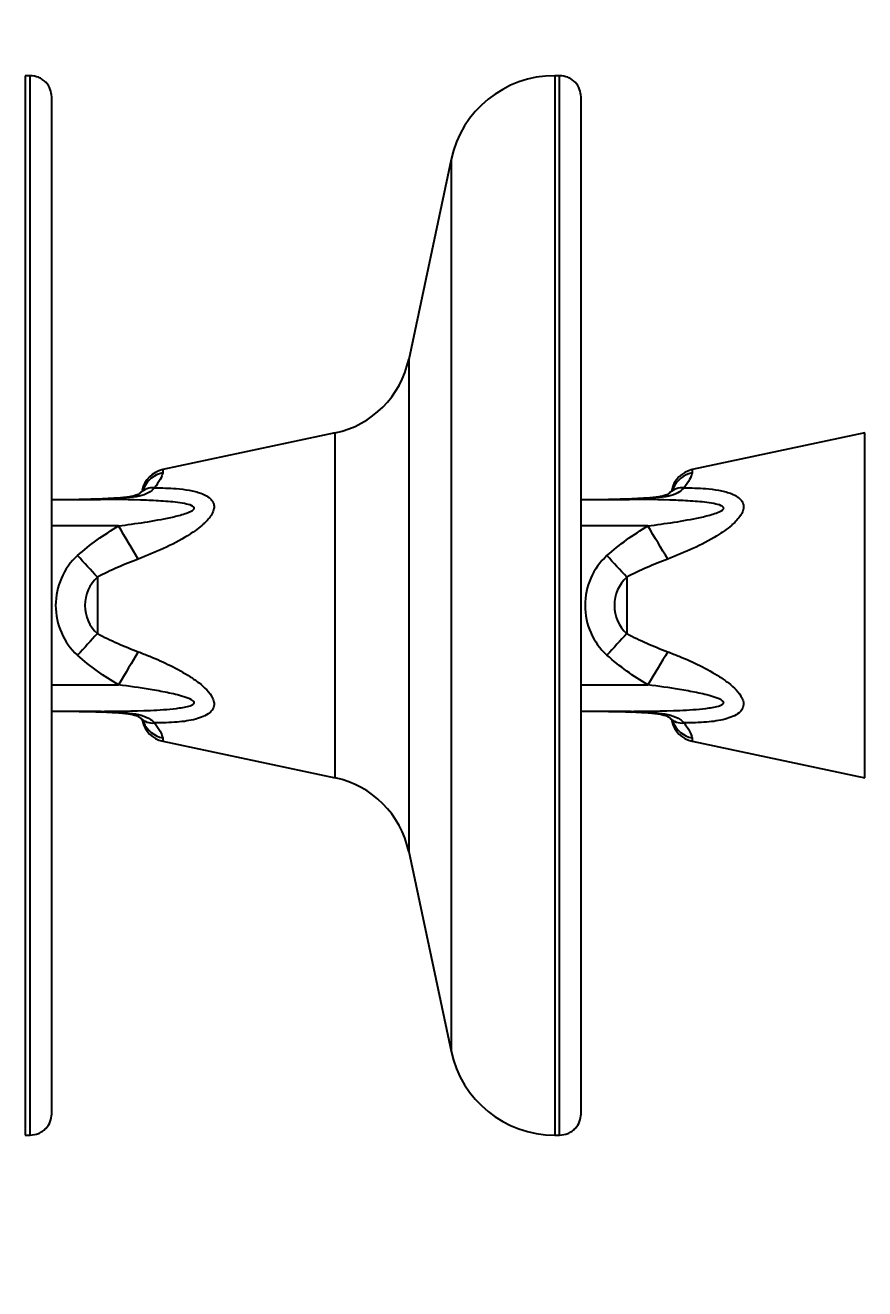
# Model space of a CAD drawing. Header units: millimetres. Extents: x -37020 to 35906, y -101 to 52234.
# Drawn here: x -185.8761 to -185.7175, y 227.6639 to 227.9024 of the extents above; entities that cross this region are included whole.
import ezdxf

# ---------------------------------------------------------------- set-up
doc = ezdxf.new("R2010")
doc.units = ezdxf.units.MM
doc.header["$PDMODE"] = 35
doc.header["$PDSIZE"] = 1
doc.layers.add('GE-Cotas', color=1, linetype='Continuous')
doc.layers.add('M0_EQUIPOS', color=2, linetype='Continuous')
doc.styles.add('Romans', font='romans.shx', dxfattribs={"width": 0.8})
doc.dimstyles.new('COTAS GENERAL', dxfattribs={"dimscale": 0.1, "dimtxt": 2.5, "dimasz": 2.5, "dimexe": 1, "dimexo": 1, "dimgap": 1.25, "dimtad": 1, "dimzin": 1, "dimdsep": 46, "dimtxsty": 'Romans', "dimcen": 1, "dimclrd": 2, "dimclre": 1, "dimclrt": 3, "dimaunit": 1, "dimadec": 3, "dimazin": 0, "dimtfac": 1, "dimtix": 1, "dimtmove": 0, "dimatfit": 0, "dimfxl": 1, "dimtolj": 1, "dimarcsym": 0})

# ---------------------------------------------------------------- blocks, each defined once
blk = doc.blocks.new('*D286')
at = {"layer": 'Defpoints', "color": 0, "transparency": 16777216}
for p in [(-189.0762093336162, 228.8216407990386), (-189.0762093336162, 228.5969071955409), (-184.691090961397, 227.7929228157583)]:
    blk.add_point(p, dxfattribs=at)
at = {"layer": 'GE-Cotas', "color": 1, "lineweight": -2, "transparency": 16777216}
for p, q in [((-189.0762093336162, 228.7716407990386), (-189.0762093336162, 228.5469071955409)), ((-184.691090961397, 227.8429228157583), (-184.691090961397, 228.6469071955409))]:
    blk.add_line(p, q, dxfattribs=at)
at = {"layer": 'GE-Cotas', "color": 2, "lineweight": -2, "transparency": 16777216}
blk.add_line((-184.791090961397, 228.5969071955409), (-188.9762093336162, 228.5969071955409), dxfattribs=at)
at = {"layer": 'GE-Cotas', "color": 2, "transparency": 16777216}
for points in [[(-188.9762093336162, 228.6135738622076), (-188.9762093336162, 228.5802405288742), (-189.0762093336162, 228.5969071955409)], [(-184.791090961397, 228.5802405288742), (-184.791090961397, 228.6135738622076), (-184.691090961397, 228.5969071955409)]]:
    blk.add_solid(points, dxfattribs=at)
at = {"layer": 'GE-Cotas', "color": 3, "linetype": 'Continuous', "transparency": 16777216, "insert": (-186.8836501697104, 228.7219071955409), "char_height": 0.125, "attachment_point": 5, "style": 'Romans'}
blk.add_mtext('\\A1;D ~5060', dxfattribs=at)
blk = doc.blocks.new('*D288')
at = {"layer": 'Defpoints', "color": 0, "transparency": 16777216}
for p in [(-182.3816589838637, 228.0504243964936), (-181.319986451455, 227.7929223688062), (-189.0762092892086, 221.9931724390545)]:
    blk.add_point(p, dxfattribs=at)
at = {"layer": 'GE-Cotas', "color": 1, "lineweight": -2, "transparency": 16777216}
for p, q in [((-182.1816589838637, 228.0504243964936), (-183.1492185076732, 228.0504243964936)), ((-181.9816589838637, 227.7929223688062), (-182.1816589838637, 228.0504243964936)), ((-181.369986451455, 227.7929223688062), (-181.9816589838637, 227.7929223688062))]:
    blk.add_line(p, q, dxfattribs=at)
at = {"layer": 'GE-Cotas', "color": 3, "linetype": 'Continuous', "transparency": 16777216, "insert": (-182.7966887457684, 228.1754243964936), "char_height": 0.125, "attachment_point": 5, "style": 'Romans'}
blk.add_mtext('\\A1;{\\Fsimplex|c0;+ ~}5800', dxfattribs=at)

msp = doc.modelspace()

# ---------------------------------------------------------------- linework, layer by layer
at = {"layer": 'M0_EQUIPOS', "color": 1}
for p, q in [((-185.8751618832783, 227.8929226358349), (-185.8760907620625, 227.8929226358349)), ((-185.8760907620625, 227.8929226358349), (-185.8760907620625, 227.6929228265698)), ((-185.7751619786458, 227.8929226358349), (-185.7760908574299, 227.8929226358349)), ((-185.7760908574299, 227.8929226358349), (-185.7760908574299, 227.6929228265698)), ((-185.7956550091939, 227.8770763833935), (-185.8036634892659, 227.839356656831)), ((-185.7956550091939, 227.8770763833935), (-185.7956550091939, 227.7087690790112)), ((-185.8036634892659, 227.839356656831), (-185.8036634892659, 227.7464888055737)), ((-185.8175237149434, 227.8254892785962), (-185.8501317471699, 227.8185484369214)), ((-185.8175237149434, 227.7603561838086), (-185.8175237149434, 227.8254892785962)), ((-185.7175238103108, 227.8254892785962), (-185.7501318425374, 227.8185484369214)), ((-185.7175238103108, 227.7603561838086), (-185.7175238103108, 227.8254892785962)), ((-185.8501317471699, 227.8185484369214), (-185.8501317471699, 227.8179380853589)), ((-185.7501318425374, 227.8185484369214), (-185.7501318425374, 227.8179380853589)), ((-185.8710911244588, 227.8129227121289), (-185.8623564213948, 227.8129227121289)), ((-185.8615195721821, 227.813010450166), (-185.8659040898518, 227.8129227121289)), ((-185.8615214795308, 227.8130371530468), (-185.8623754948811, 227.8129932840283)), ((-185.8593418568806, 227.8131458719189), (-185.8615210026936, 227.8130333383496)), ((-185.8593409032063, 227.8131325204785), (-185.8615205258565, 227.813031431001)), ((-185.8615205258565, 227.813028569978), (-185.8615195721821, 227.813010450166)), ((-185.8593385190205, 227.8130867441113), (-185.8615195721821, 227.813010450166)), ((-185.8593409032063, 227.8131344278271), (-185.8593385190205, 227.8130867441113)), ((-185.7710912198262, 227.8129227121289), (-185.7623560399251, 227.8129227121289)), ((-185.7615196675496, 227.813010450166), (-185.7659041852193, 227.8129227121289)), ((-185.7615210980611, 227.8130371530468), (-185.7623755902486, 227.8129932840283)), ((-185.7593414754109, 227.8131458719189), (-185.7615210980611, 227.8130333383496)), ((-185.7593409985737, 227.8131325204785), (-185.7615206212239, 227.813031431001)), ((-185.7615206212239, 227.813028569978), (-185.7615196675496, 227.813010450166)), ((-185.759338614388, 227.8130867441113), (-185.7615196675496, 227.813010450166)), ((-185.7593409985737, 227.8131344278271), (-185.759338614388, 227.8130867441113)), ((-185.8584821194844, 227.807922597688), (-185.8710911244588, 227.807922597688)), ((-185.7584822148518, 227.807922597688), (-185.7710912198262, 227.807922597688)), ((-185.8624708623128, 227.7982532937939), (-185.8624708623128, 227.7875921686108)), ((-185.7624709576802, 227.7982532937939), (-185.7624709576802, 227.7875921686108)), ((-185.8710911244588, 227.7779219110425), (-185.8584821194844, 227.7779219110425)), ((-185.7710912198262, 227.7779219110425), (-185.7584822148518, 227.7779219110425)), ((-185.8623564213948, 227.7729227502759), (-185.8710911244588, 227.7729227502759)), ((-185.8659040898518, 227.7729227502759), (-185.8615195721821, 227.7728350122387)), ((-185.8615195721821, 227.7728350122387), (-185.8615205258565, 227.7728159387524)), ((-185.8615195721821, 227.7728350122387), (-185.8593385190205, 227.7727577646191)), ((-185.8593385190205, 227.7727577646191), (-185.8593409032063, 227.7727100809033)), ((-185.7623560399251, 227.7729227502759), (-185.7710912198262, 227.7729227502759)), ((-185.7659041852193, 227.7729227502759), (-185.7615196675496, 227.7728350122387)), ((-185.7615196675496, 227.7728350122387), (-185.7615206212239, 227.7728159387524)), ((-185.7615196675496, 227.7728350122387), (-185.759338614388, 227.7727577646191)), ((-185.759338614388, 227.7727577646191), (-185.7593409985737, 227.7727100809033)), ((-185.8501317471699, 227.7679064233716), (-185.8501317471699, 227.7672960718091)), ((-185.8501317471699, 227.7672960718091), (-185.8175237149434, 227.7603561838086)), ((-185.7501318425374, 227.7679064233716), (-185.7501318425374, 227.7672960718091)), ((-185.7501318425374, 227.7672960718091), (-185.7175238103108, 227.7603561838086)), ((-185.8036634892659, 227.7464888055737), (-185.7956550091939, 227.7087690790112)), ((-185.8760907620625, 227.6929228265698), (-185.8751618832783, 227.6929228265698)), ((-185.7760908574299, 227.6929228265698), (-185.7751619786458, 227.6929228265698))]:
    msp.add_line(p, q, dxfattribs=at)
at = {"layer": 'M0_EQUIPOS', "color": 1, "flags": 128}
for points in [[(-185.8547346562581, 227.8016722162182), (-185.855180499001, 227.802416082185), (-185.8556354016499, 227.8031742532666), (-185.8560979336934, 227.8039457757885), (-185.856567141457, 227.804727788728), (-185.8570411175923, 227.8055193384106), (-185.857519385262, 227.8063166101391), (-185.8580000371174, 227.8071186502392), (-185.8584821194844, 227.807922597688)], [(-185.7547347516255, 227.8016722162182), (-185.7551805943684, 227.802416082185), (-185.7556354970174, 227.8031742532666), (-185.7560980290608, 227.8039457757885), (-185.7565672368245, 227.804727788728), (-185.7570412129597, 227.8055193384106), (-185.7575194806294, 227.8063166101391), (-185.7580001324849, 227.8071186502392), (-185.7584822148518, 227.807922597688)], [(-185.8624708623128, 227.7982532937939), (-185.862926718636, 227.7987492044385), (-185.863387820168, 227.7992508371289), (-185.8638527363972, 227.7997572381909), (-185.8643214673237, 227.8002684076245), (-185.8647930592732, 227.8007814844067), (-185.8652670354085, 227.8012974222119), (-185.8657424420552, 227.8018152673657), (-185.8662183255391, 227.8023331125195)], [(-185.7624709576802, 227.7982532937939), (-185.7629268140034, 227.7987492044385), (-185.7633874386983, 227.7992508371289), (-185.7638528317647, 227.7997572381909), (-185.7643215626912, 227.8002684076245), (-185.7647931546406, 227.8007814844067), (-185.7652671307759, 227.8012974222119), (-185.7657420605855, 227.8018152673657), (-185.7662184209065, 227.8023331125195)], [(-185.8624708623128, 227.7875921686108), (-185.862926718636, 227.787095304292), (-185.863387820168, 227.7865936716015), (-185.8638527363972, 227.7860872705395), (-185.8643214673237, 227.7855770547802), (-185.8647930592732, 227.7850630243237), (-185.8652670354085, 227.7845470865185), (-185.8657424420552, 227.7840292413647), (-185.8662183255391, 227.7835113962109)], [(-185.7624709576802, 227.7875921686108), (-185.7629268140034, 227.787095304292), (-185.7633874386983, 227.7865936716015), (-185.7638528317647, 227.7860872705395), (-185.7643215626912, 227.7855770547802), (-185.7647931546406, 227.7850630243237), (-185.7652671307759, 227.7845470865185), (-185.7657420605855, 227.7840292413647), (-185.7662184209065, 227.7835113962109)], [(-185.8547346562581, 227.7841722925122), (-185.855180499001, 227.7834293802197), (-185.8556354016499, 227.7826702554638), (-185.8560979336934, 227.7818987329419), (-185.856567141457, 227.7811167200024), (-185.8570411175923, 227.7803261239941), (-185.857519385262, 227.7795278985913), (-185.8580000371174, 227.7787268121655), (-185.8584821194844, 227.7779219110425)], [(-185.7547347516255, 227.7841722925122), (-185.7551805943684, 227.7834293802197), (-185.7556354970174, 227.7826702554638), (-185.7560980290608, 227.7818987329419), (-185.7565672368245, 227.7811167200024), (-185.7570412129597, 227.7803261239941), (-185.7575194806294, 227.7795278985913), (-185.7580001324849, 227.7787268121655), (-185.7584822148518, 227.7779219110425)]]:
    msp.add_lwpolyline(points, dxfattribs=at)
at = {"layer": 'M0_EQUIPOS', "color": 1}
for centre, radius, start, end in [((-185.7760909507896, 227.8729223688062), 0.02000000000000037, 90, 168.0132238334087), ((-185.8212708696536, 227.8430946569237), 0.01800000000000044, 282.0155852387927, 348.0132238332894), ((-185.8490909507897, 227.8136582121698), 0.005000000000000109, 102.0155852387015, 168.4327956941624), ((-185.8491441013629, 227.8130656066418), 0.00497156847374207, 101.4585400193463, 157.1401439176155), ((-185.7490909507898, 227.8136582121698), 0.005000000000000109, 102.0155852387015, 168.4327956941624), ((-185.7491443844182, 227.8130665786067), 0.004970578595599216, 101.4586454150606, 157.1474920427405), ((-185.8520447917766, 227.8119514073582), 0.003183675021620325, 83.00634334535123, 136.4873298724185), ((-185.7520444038663, 227.8119500610843), 0.003184952500031929, 83.01792145967988, 136.475751747525), ((-185.8623471260172, 227.8168688735194), 0.003946172338257049, 269.8650372248495, 282.1053882576403), ((-185.7623472018539, 227.8168687365648), 0.003946034333341843, 269.8716725394382, 282.1055279991114), ((-185.857575756629, 227.7929223688062), 0.01277737634227197, 132.5624907944357, 227.4375092052981), ((-185.7575757566291, 227.7929223688062), 0.01277737634227197, 132.5624907944357, 227.4375092052981), ((-185.857575756629, 227.7929223688062), 0.007237410100726389, 132.5624907941005, 227.4375092057473), ((-185.7575757566291, 227.7929223688062), 0.007237410100726389, 132.5624907941005, 227.4375092057473), ((-185.8623629683744, 227.7688254837932), 0.004097271713354871, 78.12112678820753, 89.90844774485915), ((-185.8520475954989, 227.7738881682505), 0.003178175331833241, 223.5315865178493, 277.0567476748489), ((-185.7623630767381, 227.7688253967814), 0.004097359536982312, 78.12119939452863, 89.9016000634022), ((-185.7520472072316, 227.7738895185566), 0.003179456059137004, 223.5432253071383, 277.0451088938837), ((-185.8490909507897, 227.7721865254427), 0.004999999999999285, 192.3381371667523, 257.9844147612985), ((-185.8491472439351, 227.772773566427), 0.004965715269872569, 202.261563801509, 258.5647668286329), ((-185.7490909507898, 227.7721865254427), 0.004999999999999729, 192.3381371667523, 257.9844147612985), ((-185.7491457634636, 227.7727754721804), 0.004967895755914623, 202.2750198607756, 258.5513107805341), ((-185.8212708696536, 227.7427500806888), 0.01800000000000044, 11.98677616688768, 77.98441476120738), ((-185.7760909507896, 227.7129223688063), 0.02000000000000037, 191.9867761667676, 270)]:
    msp.add_arc(centre, radius, start, end, dxfattribs=at)
for points, knots in [([(-185.8710920781331, 227.8889477212842), (-185.8711515925771, 227.8894202193602), (-185.8712783497466, 227.8904265720102), (-185.8720222943049, 227.8915391444099), (-185.8728585574098, 227.8922400965238), (-185.8738196946568, 227.8927751317939), (-185.8746309156028, 227.8928642834718), (-185.8751618832783, 227.8929226358349)], [0, 0, 0, 0, 0.2258190794390951, 0.4809620198199823, 0.6145502056840616, 0.747711912076395, 1, 1, 1, 1]), ([(-185.8751618832783, 227.7929222543652), (-185.8751618832783, 227.7961947962612), (-185.8751618832783, 227.8027398735723), (-185.8751618832783, 227.8124629218943), (-185.8751618832783, 227.8219976129277), (-185.8751618832783, 227.8312521789873), (-185.8751618832783, 227.8401379835986), (-185.8751618832783, 227.8485688459715), (-185.8751618832783, 227.8564636206314), (-185.8751618832783, 227.8637470982364), (-185.8751618832783, 227.870347489917), (-185.8751618832783, 227.876203016897), (-185.8751618832783, 227.881256146021), (-185.8751618832783, 227.8854580946017), (-185.8751618832783, 227.8887738990362), (-185.8751618832783, 227.8911469688584), (-185.8751618832783, 227.8926441447994), (-185.8751618832783, 227.8928298055279), (-185.8751618832783, 227.8929226358349)], [0, 0, 0, 0, 0.06250087779258837, 0.1250016318134964, 0.1875024197626043, 0.2499982750647156, 0.3125022268610065, 0.3750009527235785, 0.4374998998983051, 0.5000017825954179, 0.562499656989264, 0.6250000000378766, 0.6874991703242069, 0.7500000232262184, 0.8125005995666162, 0.875000040282436, 0.9375000586447647, 1, 1, 1, 1]), ([(-185.7710921735005, 227.8889477212842), (-185.771151718268, 227.8894202008927), (-185.771278529185, 227.8904264282206), (-185.7720219295783, 227.8915392118483), (-185.772858266177, 227.8922402341733), (-185.7738197243572, 227.8927749627834), (-185.7746310407605, 227.8928642227471), (-185.7751619786458, 227.8929226358349)], [0, 0, 0, 0, 0.2258132335434901, 0.4809084721212168, 0.6144931997186583, 0.7477184431889476, 0.9999999999999999, 0.9999999999999999, 0.9999999999999999, 0.9999999999999999]), ([(-185.7751619786458, 227.7929222543652), (-185.7751619786458, 227.7961947962612), (-185.7751619786458, 227.8027398735723), (-185.7751619786458, 227.8124629218943), (-185.7751619786458, 227.8219976129277), (-185.7751619786458, 227.8312521789873), (-185.7751619786458, 227.8401379835986), (-185.7751619786458, 227.8485688459715), (-185.7751619786458, 227.8564636206314), (-185.7751619786458, 227.8637470982364), (-185.7751619786458, 227.870347489917), (-185.7751619786458, 227.876203016897), (-185.7751619786458, 227.881256146021), (-185.7751619786458, 227.8854580946017), (-185.7751619786458, 227.8887738990362), (-185.7751619786458, 227.8911469688584), (-185.7751619786458, 227.8926441447994), (-185.7751619786458, 227.8928298055279), (-185.7751619786458, 227.8929226358349)], [0, 0, 0, 0, 0.06250087779258837, 0.1250016318134964, 0.1875024197626043, 0.2499982750647156, 0.3125022268610065, 0.3750009527235785, 0.4374998998983051, 0.5000017825954179, 0.562499656989264, 0.6250000000378766, 0.6874991703242069, 0.7500000232262184, 0.8125005995666162, 0.875000040282436, 0.9375000586447647, 1, 1, 1, 1]), ([(-185.8710920781331, 227.6968967874463), (-185.8710919380602, 227.6969563249617), (-185.8710916715319, 227.6970696118905), (-185.8710910004319, 227.6978289799662), (-185.8710911519735, 227.6988439607498), (-185.8710911185605, 227.7000304554307), (-185.8710911259867, 227.7013358389549), (-185.8710911240941, 227.7027302555352), (-185.8710911245529, 227.7042663693802), (-185.8710911244337, 227.7059190430315), (-185.871091124479, 227.7088017268378), (-185.8710911244513, 227.7134022845393), (-185.8710911244606, 227.7203501616338), (-185.8710911244581, 227.7283276048051), (-185.8710911244588, 227.7372129836669), (-185.8710911244585, 227.7468820576268), (-185.8710911244588, 227.7571963913778), (-185.8710911244588, 227.7680137134381), (-185.8710911244588, 227.779181314986), (-185.8710911244588, 227.7905414081619), (-185.8710911244588, 227.801934687309), (-185.8710911244588, 227.8132024416888), (-185.8710911244588, 227.8241845453944), (-185.8710911244585, 227.8347268616743), (-185.8710911244588, 227.8446825111497), (-185.8710911244581, 227.8531432291101), (-185.8710911244603, 227.8602076284705), (-185.8710911244526, 227.8660295341953), (-185.871091124481, 227.871184562999), (-185.8710911243974, 227.8748901387522), (-185.8710911245568, 227.8774395640211), (-185.8710911240756, 227.8792275239609), (-185.8710911263621, 227.8811041715975), (-185.8710911153177, 227.8829712322144), (-185.8710911587392, 227.8847657530679), (-185.8710909670814, 227.8863694011408), (-185.8710918253679, 227.8877279568693), (-185.8710914283494, 227.8887280310445), (-185.8710918546682, 227.8888721684015), (-185.8710920781331, 227.8889477212842)], [0, 0, 0, 0, 0.02401616989310702, 0.04569754228682045, 0.06503990659655094, 0.08204124443475881, 0.09669900893100654, 0.1117301710986161, 0.1251560131116528, 0.1387694227584897, 0.1525738319714518, 0.1901469707433081, 0.2278977146589408, 0.2656295637396708, 0.3033770098766833, 0.3411307193561903, 0.3788653147227558, 0.4166056807865657, 0.4543620161042818, 0.4921023808804174, 0.529836433728351, 0.5675908064501939, 0.6053398568636106, 0.6430702015716219, 0.6808186668575039, 0.7185722300127174, 0.7468825406306028, 0.7751901795020582, 0.8034528112817108, 0.8302911013469554, 0.8429574861324634, 0.8551244845996445, 0.8692898687358033, 0.8874400634821352, 0.9048389219336457, 0.9247973336882809, 0.947313731113871, 0.9723832906163973, 1, 1, 1, 1]), ([(-185.7710921735005, 227.6968967874463), (-185.7710920334276, 227.6969563249617), (-185.7710917668993, 227.6970696118905), (-185.7710910957993, 227.6978289799662), (-185.7710912473409, 227.6988439607498), (-185.7710912139279, 227.7000304554307), (-185.7710912213541, 227.7013358389549), (-185.7710912194615, 227.7027302555352), (-185.7710912199203, 227.7042663693802), (-185.7710912198012, 227.7059190430315), (-185.7710912198464, 227.7088017268378), (-185.7710912198187, 227.7134022845393), (-185.771091219828, 227.7203501616338), (-185.7710912198255, 227.7283276048051), (-185.7710912198262, 227.7372129836669), (-185.771091219826, 227.7468820576268), (-185.7710912198262, 227.7571963913778), (-185.7710912198262, 227.7680137134381), (-185.7710912198262, 227.779181314986), (-185.7710912198262, 227.7905414081619), (-185.7710912198262, 227.801934687309), (-185.7710912198262, 227.8132024416888), (-185.7710912198262, 227.8241845453944), (-185.7710912198262, 227.8347268616743), (-185.771091219826, 227.8446825111497), (-185.7710912198262, 227.8531432291101), (-185.7710912198257, 227.8602076284705), (-185.7710912198271, 227.8660295341953), (-185.7710912198221, 227.871184562999), (-185.7710912198371, 227.8748901387522), (-185.7710912198087, 227.8774395640211), (-185.7710912198942, 227.8792275239609), (-185.7710912194872, 227.8811041715975), (-185.7710912214535, 227.8829712322144), (-185.7710912137235, 227.8847657530681), (-185.7710912478429, 227.8863694011381), (-185.7710910950478, 227.8877279568732), (-185.7710917649123, 227.8887280310431), (-185.7710920329843, 227.888872168401), (-185.7710921735005, 227.8889477212842)], [0, 0, 0, 0, 0.02401616989324302, 0.04569754228707922, 0.06503990659691926, 0.0820412444352234, 0.09669900893155411, 0.1117301710992488, 0.1251560131123615, 0.1387694227592755, 0.1525738319723158, 0.1901469707443849, 0.2278977146602313, 0.265629563741175, 0.3033770098784013, 0.341130719358122, 0.3788653147249013, 0.4166056807889249, 0.4543620161068548, 0.4921023808832041, 0.5298364337313514, 0.567590806453408, 0.6053398568670385, 0.6430702015752635, 0.6808186668613593, 0.7185722300167865, 0.7468825406348323, 0.7751901795064479, 0.8034528112862606, 0.8302911013516572, 0.8429574861372368, 0.8551244846044869, 0.8692898687407259, 0.8874400634871606, 0.9048389219387696, 0.9247973336935179, 0.9473137310636323, 0.972383290616241, 1, 1, 1, 1]), ([(-185.8501317471699, 227.8179380853589), (-185.8502232365439, 227.817566726054), (-185.850390448721, 227.8168880046339), (-185.8512623188452, 227.815665163785), (-185.851657149239, 227.815111394685)], [0, 0, 0, 0, 0.5471454028113418, 1, 1, 1, 1]), ([(-185.7501318425374, 227.8179380853589), (-185.7502233319113, 227.817566726054), (-185.7503905440884, 227.8168880046339), (-185.7512624142126, 227.815665163785), (-185.7516572446065, 227.815111394685)], [0, 0, 0, 0, 0.5471454028113418, 1, 1, 1, 1]), ([(-185.851657149239, 227.815111394685), (-185.8520156008307, 227.8147769249673), (-185.8527334820825, 227.8141070729004), (-185.8546235928612, 227.8134773993162), (-185.856910191268, 227.8131818550786), (-185.8585415749823, 227.8131179582332), (-185.8593385190205, 227.8130867441113)], [0, 0, 0, 0, 0.230049152546371, 0.4607260155473156, 0.7365603302631372, 1, 1, 1, 1]), ([(-185.851657149239, 227.815111394685), (-185.8502791645366, 227.8150928177644), (-185.8480498330229, 227.8150627636466), (-185.8451158303639, 227.8147160632824), (-185.843194439712, 227.8142415634381), (-185.841811800059, 227.8136292124736), (-185.8409381694547, 227.8129763339361), (-185.8405063716206, 227.8122678009483), (-185.8403814790294, 227.8115010782734), (-185.8404957127676, 227.8108389393059), (-185.8410372667873, 227.8097013202982), (-185.8418417871741, 227.8087969849204), (-185.8433869513443, 227.8074212642518), (-185.8458889283662, 227.8057024193419), (-185.8499474971164, 227.803572769784), (-185.8531374225325, 227.8023063351524), (-185.8547346562581, 227.8016722162182)], [0, 0, 0, 0, 0.1341329487903829, 0.2170029966407971, 0.2996060140028161, 0.3437712425754622, 0.38772793677682, 0.4299192009459795, 0.4467718950318111, 0.4835432902079617, 0.5051449345908088, 0.5778594307285052, 0.5945384296651147, 0.6949845886885907, 0.8472751433933898, 1, 1, 1, 1]), ([(-185.853676554604, 227.8149731119092), (-185.8536733815957, 227.8149787332499), (-185.8536572565155, 227.8150073006424), (-185.8537689134433, 227.8148382194348), (-185.8539921584962, 227.8145541300309), (-185.8542427075805, 227.8142733098681), (-185.8543560475545, 227.8141462762768)], [0, 0, 0, 0, 0.07203049020720004, 0.3660556187970783, 0.7132248960905396, 1, 1, 1, 1]), ([(-185.7516572446065, 227.815111394685), (-185.7520155022033, 227.8147769084639), (-185.7527331085956, 227.8141069172267), (-185.7546236700069, 227.8134774850636), (-185.7569102589135, 227.813181837451), (-185.7585416612516, 227.8131179524482), (-185.759338614388, 227.8130867441113)], [0, 0, 0, 0, 0.2300161558522528, 0.4607329062546154, 0.7365636964289594, 0.9999999999999999, 0.9999999999999999, 0.9999999999999999, 0.9999999999999999]), ([(-185.7516572446065, 227.815111394685), (-185.7502792680226, 227.8150928134395), (-185.7480499496434, 227.815062752325), (-185.7451158771049, 227.814716089186), (-185.74319459182, 227.8142414617268), (-185.7418114605588, 227.813629283431), (-185.7409376535587, 227.812976393437), (-185.7405065261167, 227.8122677548396), (-185.7403815244908, 227.8115010740743), (-185.7404960279149, 227.8108390494455), (-185.7410364109318, 227.8097011438378), (-185.7418411887571, 227.808796592654), (-185.7433874085867, 227.8074217946115), (-185.7458887315537, 227.805702121521), (-185.749947677882, 227.8035728568306), (-185.7531375463928, 227.8023063641955), (-185.7547347516255, 227.8016722162182)], [0, 0, 0, 0, 0.1341315760040966, 0.2170007757193863, 0.2996029476792095, 0.3437777279183126, 0.3877339722440244, 0.4299199062797667, 0.4467724278863713, 0.4835434467249592, 0.5051398074640072, 0.5778535594037716, 0.5945425793694816, 0.6949877103747796, 0.84727670645892, 1, 1, 1, 1]), ([(-185.7536766499715, 227.8149731119092), (-185.7536734756574, 227.8149787331014), (-185.7536573439398, 227.81500729974), (-185.7537691788476, 227.8148382488957), (-185.753991544514, 227.8145540578836), (-185.7542425683772, 227.8142733026415), (-185.7543561429219, 227.8141462762768)], [0, 0, 0, 0, 0.0720291476380745, 0.3660487959228952, 0.7131718138935785, 1, 1, 1, 1]), ([(-185.8584821194844, 227.807922597688), (-185.8568304628647, 227.8081481586925), (-185.8535236693496, 227.8085997559903), (-185.8494149852826, 227.8093240493055), (-185.8465799059244, 227.8100045868609), (-185.8452132124663, 227.8104679573045), (-185.8445909347564, 227.8107753039582), (-185.8443091141615, 227.81099223539), (-185.8441839731419, 227.8111514508265), (-185.844157866038, 227.811302465011), (-185.844199143421, 227.8114360656818), (-185.8443504272376, 227.811601396293), (-185.8449226706554, 227.8119104930894), (-185.8466895254379, 227.8123005701761), (-185.8495691273994, 227.8125925175456), (-185.855020232489, 227.8128822392531), (-185.8593011651891, 227.8129058566464), (-185.8623564213948, 227.8129227121289)], [0, 0, 0, 0, 0.1468673196280189, 0.2940441096242431, 0.3675426731766313, 0.4043333097775064, 0.4227612247689368, 0.430634600821664, 0.4385795854435898, 0.4433631118977764, 0.4481358973223937, 0.4549267152879068, 0.4676914823289346, 0.5125044697711638, 0.6200847672796651, 0.7288585330108082, 1, 1, 1, 1]), ([(-185.85435175602, 227.8141510446484), (-185.8543769605645, 227.8141234418412), (-185.854423892678, 227.814072044043), (-185.8546830792899, 227.8139018405845), (-185.855158444392, 227.8137028443829), (-185.8559105381133, 227.8134931264412), (-185.8569236301031, 227.8133230825166), (-185.858103511485, 227.8132031104834), (-185.858933089018, 227.8131590160423), (-185.8593418568806, 227.8131372888501)], [0, 0, 0, 0, 0.1570366378134184, 0.2924100182179145, 0.4099752344508459, 0.5399823581351376, 0.6855537817261037, 0.8450590772159521, 1, 1, 1, 1]), ([(-185.7584822148518, 227.807922597688), (-185.7568305612546, 227.8081481588314), (-185.7535237737908, 227.8085997564077), (-185.7494150518565, 227.8093240479808), (-185.7465800414078, 227.8100045887064), (-185.7452132511602, 227.8104679546974), (-185.7445911074172, 227.8107753075139), (-185.7443090950841, 227.8109922301252), (-185.7441844277186, 227.8111514813017), (-185.7441571683172, 227.8113024848264), (-185.7441995233002, 227.8114360131484), (-185.7443503420149, 227.8116014157214), (-185.7449229966284, 227.81191046828), (-185.7466893962375, 227.8123005943416), (-185.7495693007164, 227.8125925091039), (-185.7550201175369, 227.8128822372716), (-185.7593009208412, 227.8129058559652), (-185.7623560399251, 227.8129227121289)], [0, 0, 0, 0, 0.1468686706513295, 0.2940468145176628, 0.3675460541787518, 0.4043370292143976, 0.4227651137230684, 0.4306385622024907, 0.4385836199098344, 0.4433689325122359, 0.4481446989710223, 0.4549355794048461, 0.4677004638681695, 0.5125138635422745, 0.6200951506752209, 0.7288699170094487, 1, 1, 1, 1]), ([(-185.7543518513875, 227.8141510446484), (-185.754377055932, 227.8141234418412), (-185.7544239880455, 227.814072044043), (-185.7546831746573, 227.8139018405845), (-185.7551585397595, 227.8137028443829), (-185.7559106334808, 227.8134931264412), (-185.7569237254705, 227.8133230825166), (-185.7581036068524, 227.8132031104834), (-185.7589331843855, 227.8131590160423), (-185.7593419522481, 227.8131372888501)], [0, 0, 0, 0, 0.1570366378134184, 0.2924100182179145, 0.4099752344508459, 0.5399823581351376, 0.6855537817261037, 0.8450590772159521, 1, 1, 1, 1]), ([(-185.8662183255391, 227.8023331125195), (-185.8650052970557, 227.8033545287582), (-185.8625650762923, 227.8054092876929), (-185.8598483613054, 227.8070815921652), (-185.8584821194844, 227.807922597688)], [0, 0, 0, 0, 0.4970978451099546, 1, 1, 1, 1]), ([(-185.7662184209065, 227.8023331125195), (-185.7650053924232, 227.8033545287582), (-185.7625651716597, 227.8054092876929), (-185.7598484566728, 227.8070815921652), (-185.7584822148518, 227.807922597688)], [0, 0, 0, 0, 0.4970978451099546, 1, 1, 1, 1]), ([(-185.8547346562581, 227.8016722162182), (-185.856048823537, 227.8011636494442), (-185.8586811800152, 227.8001449594616), (-185.86120634883, 227.7988844909641), (-185.8624708623128, 227.7982532937939)], [0, 0, 0, 0, 0.4992360608362301, 1, 1, 1, 1]), ([(-185.7547347516255, 227.8016722162182), (-185.7560489189044, 227.8011636494442), (-185.7586812753826, 227.8001449594616), (-185.7612064441975, 227.7988844909641), (-185.7624709576802, 227.7982532937939)], [0, 0, 0, 0, 0.4992360608362301, 1, 1, 1, 1]), ([(-185.8751618832783, 227.6929228265698), (-185.8751618832783, 227.6930152883071), (-185.8751618832783, 227.6932002123359), (-185.8751618832783, 227.6946972142238), (-185.8751618832783, 227.697072128315), (-185.8751618832783, 227.7003860681845), (-185.8751618832783, 227.7045884526709), (-185.8751618832783, 227.7096415237783), (-185.8751618832783, 227.7154969284467), (-185.8751618832783, 227.7220983863921), (-185.8751618832783, 227.7293808918813), (-185.8751618832783, 227.7372758328947), (-185.8751618832783, 227.7457071368157), (-185.8751618832783, 227.7545927416019), (-185.8751618832783, 227.7638473522108), (-185.8751618832783, 227.7733818520948), (-185.8751618832783, 227.7831046452231), (-185.8751618832783, 227.7896497158244), (-185.8751618832783, 227.7929222543652)], [0, 0, 0, 0, 0.06249975254081955, 0.1249998798660662, 0.1875009054355164, 0.2499995446570863, 0.3125005065234706, 0.3749997857712402, 0.4375002377833367, 0.5000022999977696, 0.5624997913472156, 0.6249988474829926, 0.6875028919515609, 0.7500014621129721, 0.8125031450317651, 0.874998150257887, 0.9374990132429953, 1, 1, 1, 1]), ([(-185.7751619786458, 227.6929228265698), (-185.7751619786458, 227.6930152883071), (-185.7751619786458, 227.6932002123359), (-185.7751619786458, 227.6946972142238), (-185.7751619786458, 227.697072128315), (-185.7751619786458, 227.7003860681845), (-185.7751619786458, 227.7045884526709), (-185.7751619786458, 227.7096415237783), (-185.7751619786458, 227.7154969284467), (-185.7751619786458, 227.7220983863921), (-185.7751619786458, 227.7293808918813), (-185.7751619786458, 227.7372758328947), (-185.7751619786458, 227.7457071368157), (-185.7751619786458, 227.7545927416019), (-185.7751619786458, 227.7638473522108), (-185.7751619786458, 227.7733818520948), (-185.7751619786458, 227.7831046452231), (-185.7751619786458, 227.7896497158244), (-185.7751619786458, 227.7929222543652)], [0, 0, 0, 0, 0.06249975254081955, 0.1249998798660662, 0.1875009054355164, 0.2499995446570863, 0.3125005065234706, 0.3749997857712402, 0.4375002377833367, 0.5000022999977696, 0.5624997913472156, 0.6249988474829926, 0.6875028919515609, 0.7500014621129721, 0.8125031450317651, 0.874998150257887, 0.9374990132429953, 1, 1, 1, 1]), ([(-185.8624708623128, 227.7875921686108), (-185.8612117437282, 227.7869629113074), (-185.8586870331493, 227.785701161548), (-185.8560543652933, 227.7846827859029), (-185.8547346562581, 227.7841722925122)], [0, 0, 0, 0, 0.4987179897625215, 1, 1, 1, 1]), ([(-185.7624709576802, 227.7875921686108), (-185.7612116685763, 227.7869629362084), (-185.7586868752256, 227.7857013658662), (-185.7560542863245, 227.7846828193966), (-185.7547347516255, 227.7841722925122)], [0, 0, 0, 0, 0.4987691779008301, 1, 1, 1, 1]), ([(-185.8584821194844, 227.7779219110425), (-185.859834803459, 227.7787543900824), (-185.8625516005217, 227.7804263819538), (-185.8649926608217, 227.7824801781323), (-185.8662183255391, 227.7835113962109)], [0, 0, 0, 0, 0.4978965831602079, 1, 1, 1, 1]), ([(-185.8547346562581, 227.7841722925122), (-185.8540076866046, 227.7838880502103), (-185.8519534550577, 227.7830848536798), (-185.8486296395762, 227.7816030261442), (-185.8455244090018, 227.7798852264174), (-185.8432458720566, 227.7783065252978), (-185.8417339083679, 227.7769797911521), (-185.8407020764884, 227.7756357759407), (-185.8403881402741, 227.7745508324505), (-185.840451235642, 227.7736905963617), (-185.8407900350059, 227.7730901466749), (-185.841477389762, 227.7724337349927), (-185.8424431301197, 227.7718876865733), (-185.8444636199036, 227.7712404416633), (-185.847533644073, 227.7707895044875), (-185.8502191037177, 227.7707534009309), (-185.851657149239, 227.7707340677197)], [0, 0, 0, 0, 0.06944378522814547, 0.1962304941822149, 0.322709846171768, 0.3834808537926902, 0.443986359865655, 0.506113466784454, 0.5435339798319161, 0.5662859301290012, 0.6104480421831253, 0.6287941130814931, 0.6834509832761347, 0.7384317741425495, 0.8599319798245912, 1, 1, 1, 1]), ([(-185.7584822148518, 227.7779219110425), (-185.7598348988264, 227.7787543900824), (-185.7625516958891, 227.7804263819538), (-185.7649927561891, 227.7824801781323), (-185.7662184209065, 227.7835113962109)], [0, 0, 0, 0, 0.4978965831602079, 1, 1, 1, 1]), ([(-185.7547347516255, 227.7841722925122), (-185.7540076140698, 227.7838880709461), (-185.7519532926534, 227.7830850833331), (-185.748629663202, 227.7816028437148), (-185.74552446173, 227.7798852849159), (-185.7432459372534, 227.7783063805452), (-185.7417336016684, 227.7769799403831), (-185.7407014336146, 227.7756358437217), (-185.7403882958323, 227.7745507882113), (-185.7404513681716, 227.773690657437), (-185.7407896325541, 227.7730901095914), (-185.7414770689444, 227.7724336816192), (-185.7424432472261, 227.7718877610568), (-185.7444636498118, 227.7712404103185), (-185.7475337643556, 227.7707895164178), (-185.7502192077742, 227.7707534050914), (-185.7516572446065, 227.7707340677197)], [0, 0, 0, 0, 0.06945603592527251, 0.1962283765960351, 0.3227062172910591, 0.3834764987626937, 0.4439914313548486, 0.5061177959204073, 0.5435348653543288, 0.5662865437896636, 0.610443525368267, 0.628789377050485, 0.6834547657021957, 0.738434899606291, 0.8599336534893376, 1, 1, 1, 1]), ([(-185.8623564213948, 227.7729227502759), (-185.8590426654426, 227.7729406804578), (-185.8540713202514, 227.7729675795792), (-185.8483501721233, 227.7733436382331), (-185.8457418166198, 227.7737139747475), (-185.8446805916905, 227.7740627278078), (-185.8443321464205, 227.7742472597955), (-185.8441819278479, 227.7744416323812), (-185.8441561899643, 227.7745753329001), (-185.8442037406495, 227.7747224001807), (-185.8443648182368, 227.7749105204342), (-185.844980936021, 227.7753081793191), (-185.8466617390742, 227.7758715591071), (-185.8492881034316, 227.7764800851752), (-185.8534054074804, 227.7772271564233), (-185.8564824245694, 227.777648250201), (-185.8584821194844, 227.7779219110425)], [0, 0, 0, 0, 0.2938341902119334, 0.4408143537626765, 0.5144466091042964, 0.5307515988223906, 0.5472173787651672, 0.5526571407094467, 0.5581734556332165, 0.5630075649078911, 0.5699699293069875, 0.5833309617221544, 0.6313836305910028, 0.7263377251781181, 0.8221520896788337, 1, 1, 1, 1]), ([(-185.7623560399251, 227.7729227502759), (-185.7590424234742, 227.7729406833311), (-185.7540712092895, 227.7729675871866), (-185.7483503440363, 227.7733436412724), (-185.7457418181974, 227.7737139710777), (-185.7446807550606, 227.7740627304676), (-185.7443320487449, 227.7742472522454), (-185.7441822272289, 227.7744416539914), (-185.7441554797384, 227.7745753614207), (-185.7442041098424, 227.7747223390537), (-185.7443647334002, 227.7749105432894), (-185.7449812691631, 227.7753081491623), (-185.7466616452174, 227.7758715831061), (-185.7492882618636, 227.7764800771767), (-185.7534054705453, 227.7772271605201), (-185.756482507213, 227.7776482518147), (-185.7584822148518, 227.7779219110425)], [0, 0, 0, 0, 0.2938229075404689, 0.4408043681185133, 0.5144372732283953, 0.5307424068299653, 0.547208332075112, 0.5526481420226022, 0.5581663722727609, 0.5630037086656265, 0.5699661345041478, 0.5833272848238222, 0.6313803777337242, 0.7263353102437952, 0.8221505202589231, 1, 1, 1, 1]), ([(-185.8658969372945, 227.7729179819043), (-185.865523375416, 227.7729188513421), (-185.864063839529, 227.7729222483041), (-185.8626061097196, 227.7728421543817), (-185.8615214795308, 227.7727825601513)], [0, 0, 0, 0, 0.2559456615659156, 1, 1, 1, 1]), ([(-185.8615205258565, 227.7728149850781), (-185.8610116521171, 227.7727925189412), (-185.8602851947657, 227.7727604467606), (-185.8595592784465, 227.7727180199303), (-185.8593418568806, 227.7727053125317)], [0, 0, 0, 0, 0.7004867365084676, 1, 1, 1, 1]), ([(-185.859339949532, 227.7727081735547), (-185.859272087284, 227.7727054090743), (-185.8587408681122, 227.7726837689876), (-185.8578080453418, 227.7726147854668), (-185.8566111457577, 227.7724791217778), (-185.8556497328512, 227.7722914458047), (-185.854936880212, 227.7720609181019), (-185.854579344228, 227.7718804952698), (-185.8543905121977, 227.7717425886473), (-185.8543646199422, 227.771705865474), (-185.8543531865315, 227.7716896493847)], [0, 0, 0, 0, 0.02584879760028621, 0.2023419097916025, 0.3543842551953424, 0.5001389400905477, 0.6361004811562513, 0.7612806506944428, 0.8945871535324988, 1, 1, 1, 1]), ([(-185.8593385190205, 227.7727577646191), (-185.8583458599202, 227.7727187131456), (-185.8565736489105, 227.7726489938917), (-185.8541221563902, 227.7722538200511), (-185.8525065311707, 227.7715839332494), (-185.8518908052616, 227.770967856775), (-185.851657149239, 227.7707340677197)], [0, 0, 0, 0, 0.326799107585706, 0.5834399505465234, 0.8419235525110123, 1, 1, 1, 1]), ([(-185.8543512791829, 227.7716953714306), (-185.8542103652859, 227.7715355108282), (-185.8539375465072, 227.7712260099535), (-185.8537044983447, 227.7709137451017), (-185.8536820247031, 227.7708782370168), (-185.8536722630696, 227.7708628137524)], [0, 0, 0, 0, 0.3766649500919616, 0.7292486681584398, 1, 1, 1, 1]), ([(-185.7658970326619, 227.7729179819043), (-185.7655234707835, 227.7729188513421), (-185.7640639348964, 227.7729222483041), (-185.7626062050871, 227.7728421543817), (-185.7615215748982, 227.7727825601513)], [0, 0, 0, 0, 0.2559456615659156, 1, 1, 1, 1]), ([(-185.7615206212239, 227.7728149850781), (-185.7610117474845, 227.7727925189412), (-185.7602852901331, 227.7727604467606), (-185.7595593738139, 227.7727180199303), (-185.7593419522481, 227.7727053125317)], [0, 0, 0, 0, 0.7004867365084676, 1, 1, 1, 1]), ([(-185.7593400448994, 227.7727081735547), (-185.7592720235576, 227.772705410173), (-185.7587407934158, 227.7726838288328), (-185.7578080108709, 227.7726147401674), (-185.7566111909983, 227.7724791361433), (-185.7556499131764, 227.7722913990355), (-185.7549363195493, 227.7720609810387), (-185.7545796075761, 227.7718804682137), (-185.7543905725294, 227.7717425922696), (-185.7543647045776, 227.7717058665834), (-185.7543532818989, 227.7716896493847)], [0, 0, 0, 0, 0.02590848014524181, 0.2023389309440979, 0.3543787816509151, 0.5001310750165575, 0.6361288498969452, 0.7612845675797325, 0.8945888831368601, 1, 1, 1, 1]), ([(-185.759338614388, 227.7727577646191), (-185.7583459552876, 227.7727187131456), (-185.7565737442779, 227.7726489938917), (-185.7541222517576, 227.7722538200511), (-185.7525066265381, 227.7715839332494), (-185.7518909006291, 227.770967856775), (-185.7516572446065, 227.7707340677197)], [0, 0, 0, 0, 0.326799107585706, 0.5834399505465234, 0.8419235525110123, 1, 1, 1, 1]), ([(-185.7543513745503, 227.7716953714306), (-185.7542102029369, 227.7715355186289), (-185.753936917382, 227.7712260692953), (-185.7537047204024, 227.7709137308545), (-185.753682158812, 227.7708782332949), (-185.753672358437, 227.7708628137524)], [0, 0, 0, 0, 0.3767121972142118, 0.7292542706671751, 1, 1, 1, 1]), ([(-185.851657149239, 227.7707340677197), (-185.8512623193675, 227.7701799165613), (-185.8503905131428, 227.7689563201101), (-185.8502232558029, 227.7682777033139), (-185.8501317471699, 227.7679064233716)], [0, 0, 0, 0, 0.4528871899710781, 1, 1, 1, 1]), ([(-185.7516572446065, 227.7707340677197), (-185.7512624147349, 227.7701799165613), (-185.7503906085102, 227.7689563201101), (-185.7502233511703, 227.7682777033139), (-185.7501318425374, 227.7679064233716)], [0, 0, 0, 0, 0.4528871899710781, 1, 1, 1, 1]), ([(-185.8751618832783, 227.6929228265698), (-185.8746310507612, 227.6929814077395), (-185.8738201879872, 227.6930708922531), (-185.872857982023, 227.6936041900794), (-185.8720228430781, 227.6943067036651), (-185.8712784293208, 227.6954184670161), (-185.8711516037973, 227.6964245714829), (-185.8710920781331, 227.6968967874463)], [0, 0, 0, 0, 0.2523191956887226, 0.3854252261799825, 0.5191278662391278, 0.7743022663957264, 0.9999999999999999, 0.9999999999999999, 0.9999999999999999, 0.9999999999999999]), ([(-185.7751619786458, 227.6929228265698), (-185.7746311758225, 227.6929814684155), (-185.7738202173947, 227.6930710611927), (-185.7728576908434, 227.6936040522786), (-185.7720224781314, 227.6943066360292), (-185.7712786086944, 227.6954186107784), (-185.771151729463, 227.6964245899357), (-185.7710921735005, 227.6968967874463)], [0, 0, 0, 0, 0.2523126538147729, 0.3854822620972049, 0.5191814356510942, 0.7743081180556446, 1, 1, 1, 1])]:
    msp.add_open_spline(points, degree=3, knots=knots, dxfattribs=at)

# ---------------------------------------------------------------- dimensions: what is measured, and where the dimension line sits
at = {"layer": 'GE-Cotas'}
dim = msp.add_linear_dim(base=(-189.0762093336162, 228.5969071955409), p1=(-184.691090961397, 227.7929228157583), p2=(-189.0762093336162, 228.8216407990386), text='D ~5060', dimstyle='COTAS GENERAL', override={"dimscale": 0.05, "dimasz": 2, "dimdec": 0, "dimlfac": 1000, "dimdsep": 44}, dxfattribs=at)
dim.commit()
dim.dimension.update_dxf_attribs({"geometry": '*D286', "text_midpoint": (-186.8836501697104, 228.5969071955409), "dimtype": 160})
dim = msp.add_ordinate_dim(feature_location=(-181.319986451455, 227.7929223688062), offset=(-1.0616725324086929, 0.2575020276874227), dtype=0, origin=(-189.0762092892086, 221.9931724390545), text='{\\Fsimplex|c0;+ ~}<>', dimstyle='COTAS GENERAL', override={"dimscale": 0.05, "dimasz": 2, "dimdec": 0, "dimlfac": 1000, "dimdsep": 44}, dxfattribs=at)
dim.commit()
dim.dimension.update_dxf_attribs({"geometry": '*D288', "text_midpoint": (-182.7966887457684, 228.1754243964936)})

doc.saveas('drawing.dxf')
